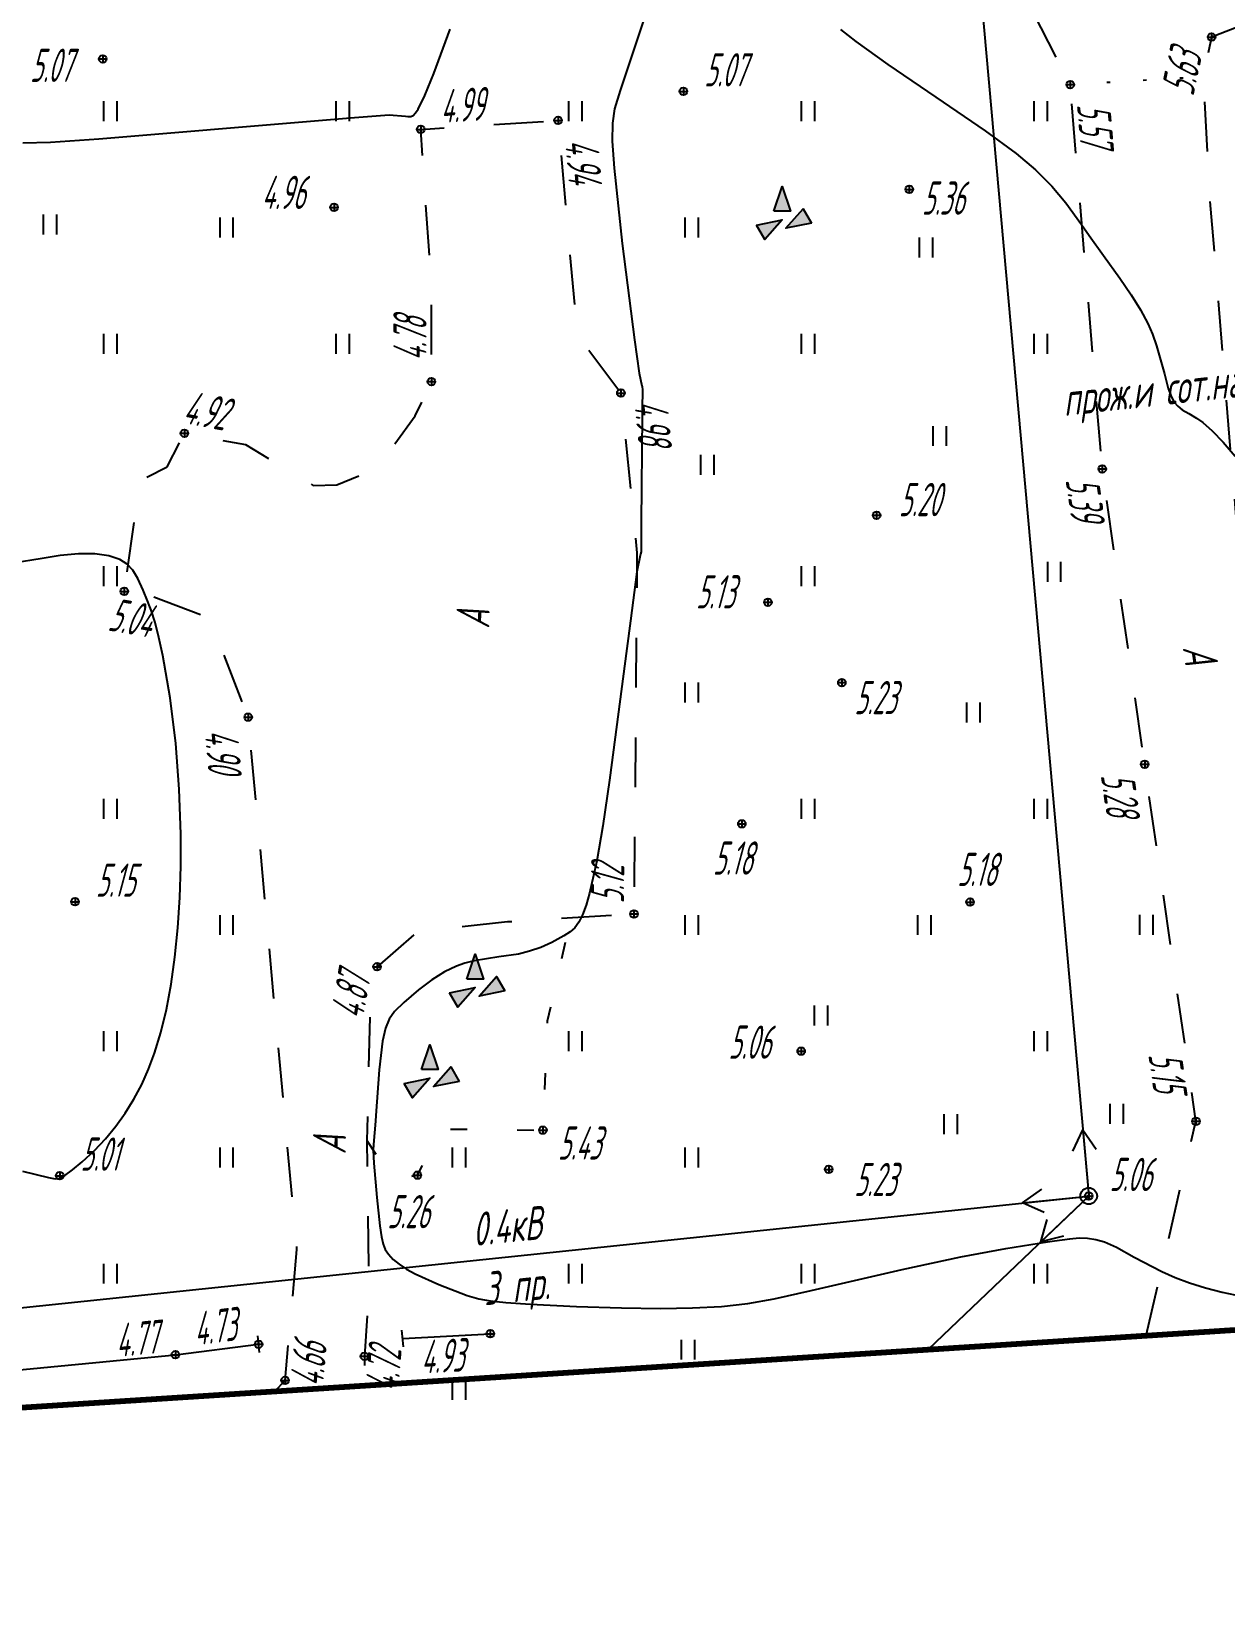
# Model space of a CAD drawing. Extents: x 1233805 to 1234355, y 654698 to 655114.
# Drawn here: x 1234114.02 to 1234149.97, y 654701.92 to 654749.05 of the extents above; entities that cross this region are included whole.
import ezdxf

# ---------------------------------------------------------------- set-up
doc = ezdxf.new("R2010")
doc.units = 0
for name, pattern in [('ИИDash_05_15', [2, 0.5, -1.5]), ('ИИDash_15_15', [3, 1.5, -1.5]), ('ИИDot', [1, 0, -1])]:
    doc.linetypes.add(name, pattern=pattern)
for name, color, linetype, lineweight in [('ИИ_ГОРИЗОНТАЛИ_ОСН', 32, 'Continuous', 25), ('ИИ_ДОРОГИ_АД', 7, 'Continuous', 25), ('ИИ_ЛЭП_НН', 250, 'Continuous', 25), ('ИИ_ОГРАДЫ', 7, 'Continuous', 25), ('ИИ_ОТМЕТКИ', 7, 'Continuous', 25), ('ИИ_СООРУЖЕНИЕ', 7, 'Continuous', 25), ('ИИ_УГОДЬЯ', 7, 'Continuous', 25)]:
    doc.layers.add(name, color=color, linetype=linetype, lineweight=lineweight)
doc.layers.add('Оформление точек', color=7, linetype='Continuous')
doc.styles.add('VNIPISIMPLEXCUR', font='simplex.shx', dxfattribs={"width": 0.8, "oblique": 15})
doc.styles.add('ГОСТ 2.304 КУРСИВ', font='cs_gost2304.shx', dxfattribs={"oblique": 15})
doc.linetypes.add('ИИ054741_6', pattern='A,2,-0.5,[35,3dservice.shx,S=1,R=0,X=0,Y=0],-0.5,2', length=5)

# ---------------------------------------------------------------- blocks, each defined once
blk = doc.blocks.new('ИИ05401')
at = {"color": 0, "linetype": 'Continuous', "lineweight": 25}
for points in [[(-0.4, 1.2), (-0.4, 0)], [(0.4, 1.2), (0.4, 0)]]:
    blk.add_lwpolyline(points, dxfattribs=at)
blk = doc.blocks.new('ИИ05348А')
at = {"linetype": 'Continuous', "lineweight": 25}
for points in [[(-0.542, 0.283), (-0.042, 1.783), (0.458, 0.283)], [(1.732, -0.425), (0.183, -0.742), (1.232, 0.441)], [(-1.588, -0.547), (-0.039, -0.23), (-1.088, -1.413)]]:
    blk.add_hatch(color=0, dxfattribs=at).paths.add_polyline_path(points)
at = {"color": 0, "linetype": 'Continuous', "lineweight": 25, "flags": 128}
for points in [[(-0.542, 0.283), (-0.042, 1.783), (0.458, 0.283), (-0.542, 0.283)], [(1.732, -0.425), (0.183, -0.742), (1.232, 0.441), (1.732, -0.425)], [(-1.588, -0.547), (-0.039, -0.23), (-1.088, -1.413), (-1.588, -0.547)]]:
    blk.add_lwpolyline(points, close=True, dxfattribs=at)
blk = doc.blocks.new('ИИ051144')
at = {"color": 0, "linetype": 'Continuous', "lineweight": 25, "flags": 128}
for points in [[(4, 0), (0, 0)], [(2.775, 0.707), (4, 0), (2.775, -0.707)]]:
    blk.add_lwpolyline(points, dxfattribs=at)
blk = doc.blocks.new('ИИ051081')
at = {"linetype": 'Continuous', "lineweight": 25}
blk.add_hatch(color=0, dxfattribs=at).paths.add_polyline_path([(-0.05, 0, 1), (0.05, 0, 1)])
at = {"color": 0, "linetype": 'Continuous', "lineweight": 25}
for radius in [0.5, 0.05]:
    blk.add_circle((0, 0), radius, dxfattribs=at)
blk = doc.blocks.new('PICKET')
at = {"color": 0, "linetype": 'Continuous', "lineweight": 25}
for p, q in [((-0.23, 0), (0.23, 0)), ((0, 0.23), (0, -0.23))]:
    blk.add_line(p, q, dxfattribs=at)
blk.add_circle((0, 0), 0.23, dxfattribs=at)
at = {"color": 0, "linetype": 'Continuous', "style": 'VNIPISIMPLEXCUR', "oblique": 15, "width": 0.8}
blk.add_attdef('OTMETKA', (1.25, 0.3), '', height=2, dxfattribs=at)
at = {"color": 8, "linetype": 'Continuous', "style": 'VNIPISIMPLEXCUR', "oblique": 15, "width": 0.8, "flags": 1}
blk.add_attdef('NOMER', (1.25, -2.7), '', height=2, dxfattribs=at)

msp = doc.modelspace()

# ---------------------------------------------------------------- linework, layer by layer
at = {"layer": 'ИИ_ГОРИЗОНТАЛИ_ОСН', "flags": 128}
for points, elevation in [([(1234132.692, 654750.115), (1234131.742, 654747.265), (1234131.579, 654746.713), (1234131.513, 654746.285), (1234131.508, 654745.744), (1234131.565, 654744.935), (1234131.809, 654742.666), (1234132.174, 654739.767), (1234132.321, 654738.762), (1234132.403, 654738.373), (1234132.405, 654738.37), (1234132.418, 654738.252), (1234132.413, 654737.699), (1234132.411, 654737.499), (1234132.378, 654734.262), (1234132.381, 654733.404), (1234132.381, 654733.379), (1234132.358, 654733.305), (1234132.345, 654733.274), (1234132.251, 654732.782), (1234132.053, 654731.307), (1234131.947, 654730.47), (1234131.426, 654726.504), (1234131.22, 654725.125), (1234131.041, 654724.078), (1234130.827, 654723.102), (1234130.72, 654722.739), (1234130.61, 654722.448), (1234130.499, 654722.23), (1234130.378, 654722.062), (1234130.242, 654721.935), (1234130.055, 654721.815), (1234129.692, 654721.621), (1234129.355, 654721.47), (1234129.019, 654721.354), (1234128.682, 654721.27), (1234128.098, 654721.182), (1234127.357, 654721.066), (1234127.074, 654720.993), (1234126.818, 654720.904), (1234126.458, 654720.731), (1234126.078, 654720.493), (1234125.68, 654720.193), (1234125.235, 654719.808), (1234124.956, 654719.537), (1234124.795, 654719.312), (1234124.68, 654719.033), (1234124.595, 654718.651), (1234124.492, 654717.781), (1234124.397, 654716.411), (1234124.387, 654716.241), (1234124.326, 654715.532), (1234124.325, 654715.528), (1234124.313, 654715.369), (1234124.333, 654714.978), (1234124.419, 654713.944), (1234124.511, 654713.083), (1234124.56, 654712.757), (1234124.612, 654712.536), (1234124.677, 654712.377), (1234124.772, 654712.234), (1234124.916, 654712.077), (1234125.094, 654711.929), (1234125.312, 654711.782), (1234125.574, 654711.637), (1234126.285, 654711.315), (1234127.142, 654710.993), (1234127.494, 654710.888), (1234127.837, 654710.824), (1234128.309, 654710.774), (1234129.046, 654710.726), (1234130.435, 654710.66), (1234131.789, 654710.616), (1234132.959, 654710.601), (1234133.92, 654710.613), (1234134.799, 654710.661), (1234135.591, 654710.752), (1234136.378, 654710.892), (1234137.492, 654711.142), (1234137.628, 654711.173), (1234140.235, 654711.771), (1234141.999, 654712.152), (1234143.356, 654712.408), (1234144.605, 654712.601), (1234144.816, 654712.63), (1234145.28, 654712.696), (1234145.282, 654712.696), (1234145.558, 654712.725), (1234145.811, 654712.719), (1234146.067, 654712.677), (1234146.323, 654712.6), (1234146.682, 654712.439), (1234147.219, 654712.146), (1234148.044, 654711.707), (1234148.446, 654711.532), (1234148.885, 654711.37), (1234149.36, 654711.221), (1234149.868, 654711.087), (1234150.432, 654710.965)], 5), ([(1234113.773, 654745.695), (1234114.602, 654745.712), (1234116.054, 654745.817), (1234122.665, 654746.363), (1234123.754, 654746.457), (1234124.797, 654746.535), (1234125.287, 654746.5), (1234125.359, 654746.492), (1234125.444, 654746.492), (1234125.512, 654746.522), (1234125.585, 654746.593), (1234125.665, 654746.709), (1234125.869, 654747.116), (1234126.14, 654747.777), (1234126.632, 654749.116)], 5), ([(1234138.378, 654749.107), (1234138.838, 654748.745), (1234139.798, 654748.051), (1234141.245, 654747.068), (1234142.735, 654746.054), (1234143.663, 654745.372), (1234144.247, 654744.879), (1234144.738, 654744.391), (1234145.158, 654743.891), (1234145.629, 654743.233), (1234145.857, 654742.904), (1234146.297, 654742.3), (1234146.788, 654741.624), (1234147.13, 654741.12), (1234147.409, 654740.664), (1234147.625, 654740.25), (1234147.763, 654739.931), (1234147.887, 654739.587), (1234148.124, 654738.741), (1234148.242, 654738.298), (1234148.336, 654738.038), (1234148.422, 654737.886), (1234148.528, 654737.762), (1234148.659, 654737.659), (1234148.86, 654737.542), (1234149.092, 654737.407), (1234149.278, 654737.277), (1234149.564, 654737.026), (1234149.895, 654736.683), (1234150.255, 654736.263)], 5.5), ([(1234113.755, 654714.737), (1234114.537, 654714.537), (1234114.743, 654714.501), (1234114.873, 654714.521), (1234115.038, 654714.606), (1234115.264, 654714.768), (1234115.554, 654715.011), (1234115.924, 654715.355), (1234116.258, 654715.71), (1234116.568, 654716.086), (1234116.853, 654716.483), (1234117.113, 654716.903), (1234117.346, 654717.342), (1234117.554, 654717.802), (1234117.735, 654718.28), (1234117.925, 654718.904), (1234118.091, 654719.598), (1234118.232, 654720.358), (1234118.348, 654721.178), (1234118.437, 654722.055), (1234118.497, 654722.973), (1234118.528, 654723.92), (1234118.529, 654724.875), (1234118.479, 654726.236), (1234118.369, 654727.613), (1234118.2, 654728.982), (1234117.983, 654730.255), (1234117.866, 654730.796), (1234117.749, 654731.248), (1234117.629, 654731.622), (1234117.477, 654732.005), (1234117.426, 654732.13), (1234117.388, 654732.223), (1234117.232, 654732.581), (1234117.084, 654732.824), (1234116.905, 654733.013), (1234116.691, 654733.151), (1234116.362, 654733.26), (1234115.941, 654733.319), (1234115.44, 654733.323), (1234114.896, 654733.272), (1234114.35, 654733.178), (1234113.482, 654733.037)], 5)]:
    msp.add_lwpolyline(points, dxfattribs=dict(at, elevation=elevation))
at = {"layer": 'ИИ_ДОРОГИ_АД', "linetype": 'ИИDash_15_15', "flags": 128}
for points in [[(1234126.689, 654829.676), (1234127.329, 654829.972), (1234126.461, 654834.29), (1234126.777, 654834.512), (1234127.586, 654835.242), (1234127.29, 654837.879), (1234127.963, 654838.038), (1234125.426, 654845.827), (1234121.162, 654859.631), (1234118.578, 654867.881), (1234117.484, 654867.484), (1234116.967, 654867.881), (1234114.14, 654876.439), (1234115.869, 654876.956), (1234115.273, 654879.282), (1234114.57, 654879.467), (1234113.645, 654880.942), (1234113.021, 654884.241), (1234113.94, 654884.788), (1234112.99, 654888.387), (1234114.879, 654888.946), (1234116.065, 654888.425), (1234118.629, 654878.4), (1234120.638, 654871.643), (1234123.012, 654863.843), (1234125.938, 654854.842), (1234128.862, 654845.213), (1234131.822, 654836.098), (1234135.471, 654824.271), (1234140.427, 654806.922), (1234142.885, 654797.638), (1234146.516, 654784.081), (1234150.041, 654771.441), (1234150.666, 654769.382), (1234150.897, 654767.608), (1234151.142, 654764.927), (1234152.168, 654751.971), (1234152.086, 654749.149), (1234150.241, 654749.149), (1234149.545, 654748.878), (1234149.287, 654747.691), (1234149.485, 654744.069), (1234150.31, 654734.021), (1234151.83, 654725.792), (1234152.363, 654719.609), (1234152.756, 654716.684), (1234153.087, 654713.292), (1234153.459, 654712.216), (1234154.038, 654711.513), (1234154.765, 654711.141), (1234155.983, 654711.024), (1234158.109, 654711.076), (1234164.149, 654711.529)], [(1234147.575, 654709.785), (1234149.076, 654716.233), (1234146.255, 654735.876), (1234145.292, 654747.45), (1234143.005, 654751.909), (1234142.493, 654755.437), (1234140.924, 654767.353), (1234139.563, 654776.558), (1234139.176, 654777.253)], [(1234121.354, 654708.107), (1234121.662, 654708.43), (1234122.02, 654712.373), (1234120.553, 654728.402), (1234119.396, 654731.38), (1234117.632, 654732.047), (1234116.822, 654732.19), (1234117.299, 654735.526), (1234118.109, 654735.938), (1234118.633, 654736.949), (1234120.467, 654736.612), (1234122.507, 654735.377), (1234123.218, 654735.396), (1234124.435, 654735.901), (1234125.58, 654737.475), (1234126.067, 654738.505), (1234126.074, 654741.307), (1234125.744, 654746.1), (1234129.879, 654746.37), (1234130.448, 654739.929), (1234131.767, 654738.161), (1234132.252, 654733.35), (1234132.162, 654722.476), (1234128.357, 654722.236), (1234125.631, 654721.936), (1234124.432, 654720.888), (1234124.216, 654719.705), (1234124.126, 654715.66), (1234124.181, 654710.999), (1234124.049, 654709.159), (1234124.062, 654708.281)]]:
    msp.add_lwpolyline(points, dxfattribs=at)
at = {"layer": 'ИИ_ДОРОГИ_АД', "linetype": 'ИИDot', "flags": 128}
msp.add_lwpolyline([(1234145.292, 654747.45), (1234149.287, 654747.691)], dxfattribs=at)
at = {"layer": 'ИИ_ЛЭП_НН', "elevation": -11.67, "flags": 128}
for points in [[(1234104.321, 654887.734), (1234124.425, 654838.815), (1234128.15, 654826.001), (1234133.809, 654802.226), (1234139.478, 654774.055), (1234141.888, 654758.144), (1234145.849, 654713.984)], [(1234098.037, 654708.982), (1234145.849, 654713.984)], [(1234145.849, 654713.984), (1234141.012, 654709.365)]]:
    msp.add_lwpolyline(points, dxfattribs=at)
at = {"layer": 'ИИ_ОГРАДЫ', "linetype": 'ИИ054741_6'}
for points in [[(1234102.459, 654740.735), (1234097.227, 654738.387), (1234096.208, 654733.175), (1234097.331, 654733.001), (1234096.662, 654728.059), (1234097.652, 654727.877), (1234096.728, 654723.046), (1234097.967, 654722.67), (1234097.067, 654717.601), (1234098.013, 654717.426), (1234097.522, 654712.343), (1234098.504, 654712.235), (1234098.457, 654707.375), (1234103.241, 654707.746), (1234118.361, 654709.204), (1234120.863, 654709.521)], [(1234125.201, 654709.694), (1234127.839, 654709.838)]]:
    msp.add_lwpolyline(points, dxfattribs=at)
at = {"layer": 'ИИ_ОГРАДЫ', "flags": 128}
for points in [[(1234125.226, 654709.445), (1234125.176, 654709.943)], [(1234120.887, 654709.272), (1234120.838, 654709.77)]]:
    msp.add_lwpolyline(points, dxfattribs=at)
at = {"layer": 'ИИ_УГОДЬЯ', "linetype": 'ИИDash_05_15', "flags": 128}
msp.add_lwpolyline([(1234124.126, 654715.66), (1234124.878, 654714.488), (1234125.645, 654714.612), (1234126.393, 654716.002), (1234129.423, 654715.967), (1234129.564, 654719.255), (1234130.26, 654722.356)], dxfattribs=at)
at = {"layer": 'Оформление точек', "color": 41, "lineweight": 80}
msp.add_lwpolyline([(1234024.617, 654701.92), (1234177.241, 654711.682), (1234295.345, 654734.761), (1234323.422, 654753.319), (1234327.972, 654819.626), (1234312.866, 654855.488), (1234309.369, 654887.84), (1234283.108, 654912.091), (1234263.065, 654936.588)], dxfattribs=at)

# ---------------------------------------------------------------- block references
at = {"layer": 'ИИ_ЛЭП_НН'}
for xscale, yscale, zscale, rotation in [(0.4999999999999992, 0.4999999999999992, 0.4999999999999992, 95.12524514125566), (0.4999999999999997, 0.4999999999999997, 0.4999999999999997, 185.9728938318803), (0.4999999999999997, 0.4999999999999997, 0.4999999999999997, 223.6825122871154)]:
    msp.add_blockref('ИИ051144', (1234145.849, 654713.984, -11.67), dxfattribs=dict(at, xscale=xscale, yscale=yscale, zscale=zscale, rotation=rotation))
at = {"layer": 'ИИ_ЛЭП_НН', "xscale": 0.5, "yscale": 0.5, "zscale": 0.5}
msp.add_blockref('ИИ051081', (1234145.849, 654713.984, -11.67), dxfattribs=at)
at = {"layer": 'ИИ_ОТМЕТКИ'}
ref = msp.add_blockref('PICKET', (1234149.545, 654748.878, 5.63), dxfattribs=dict(at, xscale=0.5, yscale=0.5, zscale=0.5))
ref.add_attrib('OTMETKA', '5.63', (1234148.996, 654747.078, 5.63), dxfattribs={"layer": '0', "color": 0, "linetype": 'Continuous', "height": 1, "rotation": 77.7335, "style": 'ГОСТ 2.304 КУРСИВ', "oblique": 15, "width": 0.65})
ref = msp.add_blockref('PICKET', (1234116.173, 654748.22, 5.067), dxfattribs=dict(at, xscale=0.5, yscale=0.5, zscale=0.5))
ref.add_attrib('OTMETKA', '5.07', (1234113.987, 654747.529, 5.067), dxfattribs={"layer": '0', "color": 0, "linetype": 'Continuous', "height": 1, "style": 'ГОСТ 2.304 КУРСИВ', "oblique": 15, "width": 0.65})
ref = msp.add_blockref('PICKET', (1234133.65, 654747.244, 5.07), dxfattribs=dict(at, xscale=0.5, yscale=0.5, zscale=0.5))
ref.add_attrib('OTMETKA', '5.07', (1234134.275, 654747.394, 5.07), dxfattribs={"layer": '0', "color": 0, "linetype": 'Continuous', "height": 1, "style": 'ГОСТ 2.304 КУРСИВ', "oblique": 15, "width": 0.65})
ref = msp.add_blockref('PICKET', (1234125.744, 654746.1, 4.986), dxfattribs=dict(at, xscale=0.5, yscale=0.5, zscale=0.5))
ref.add_attrib('OTMETKA', '4.99', (1234126.358, 654746.29, 4.986), dxfattribs={"layer": '0', "color": 0, "linetype": 'Continuous', "height": 1, "rotation": 3.7309, "style": 'ГОСТ 2.304 КУРСИВ', "oblique": 15, "width": 0.65})
ref = msp.add_blockref('PICKET', (1234145.292, 654747.45, 5.565), dxfattribs=dict(at, xscale=0.5, yscale=0.5, zscale=0.5))
ref.add_attrib('OTMETKA', '5.57', (1234145.493, 654746.84, 5.565), dxfattribs={"layer": '0', "color": 0, "linetype": 'Continuous', "height": 1, "rotation": 274.7573, "style": 'ГОСТ 2.304 КУРСИВ', "oblique": 15, "width": 0.65})
ref = msp.add_blockref('PICKET', (1234129.879, 654746.37, 4.943), dxfattribs=dict(at, xscale=0.5, yscale=0.5, zscale=0.5))
ref.add_attrib('OTMETKA', '4.94', (1234130.083, 654745.761, 4.943), dxfattribs={"layer": '0', "color": 0, "linetype": 'Continuous', "height": 1, "rotation": 275.051, "style": 'ГОСТ 2.304 КУРСИВ', "oblique": 15, "width": 0.65})
ref = msp.add_blockref('PICKET', (1234123.137, 654743.752, 4.962), dxfattribs=dict(at, xscale=0.5, yscale=0.5, zscale=0.5))
ref.add_attrib('OTMETKA', '4.96', (1234120.953, 654743.703, 4.962), dxfattribs={"layer": '0', "color": 0, "linetype": 'Continuous', "height": 1, "style": 'ГОСТ 2.304 КУРСИВ', "oblique": 15, "width": 0.65})
ref = msp.add_blockref('PICKET', (1234140.446, 654744.294, 5.356), dxfattribs=dict(at, xscale=0.5, yscale=0.5, zscale=0.5))
ref.add_attrib('OTMETKA', '5.36', (1234140.825, 654743.532, 5.356), dxfattribs={"layer": '0', "color": 0, "linetype": 'Continuous', "height": 1, "style": 'ГОСТ 2.304 КУРСИВ', "oblique": 15, "width": 0.65})
ref = msp.add_blockref('PICKET', (1234126.067, 654738.505, 4.78), dxfattribs=dict(at, xscale=0.5, yscale=0.5, zscale=0.5))
ref.add_attrib('OTMETKA', '4.78', (1234125.919, 654739.13, 4.78), dxfattribs={"layer": '0', "color": 0, "linetype": 'Continuous', "height": 1, "rotation": 89.8554, "style": 'ГОСТ 2.304 КУРСИВ', "oblique": 15, "width": 0.65})
ref = msp.add_blockref('PICKET', (1234131.767, 654738.161, 4.978), dxfattribs=dict(at, xscale=0.5, yscale=0.5, zscale=0.5))
ref.add_attrib('OTMETKA', '4.98', (1234132.166, 654737.9, 4.978), dxfattribs={"layer": '0', "color": 0, "linetype": 'Continuous', "height": 1, "rotation": 275.7654, "style": 'ГОСТ 2.304 КУРСИВ', "oblique": 15, "width": 0.65})
ref = msp.add_blockref('PICKET', (1234118.633, 654736.949, 4.915), dxfattribs=dict(at, xscale=0.5, yscale=0.5, zscale=0.5))
ref.add_attrib('OTMETKA', '4.92', (1234118.549, 654737.258, 4.915), dxfattribs={"layer": '0', "color": 0, "linetype": 'Continuous', "height": 1, "rotation": 349.5931, "style": 'ГОСТ 2.304 КУРСИВ', "oblique": 15, "width": 0.65})
ref = msp.add_blockref('PICKET', (1234146.255, 654735.876, 5.394), dxfattribs=dict(at, xscale=0.5, yscale=0.5, zscale=0.5))
ref.add_attrib('OTMETKA', '5.39', (1234145.148, 654735.544, 5.394), dxfattribs={"layer": '0', "color": 0, "linetype": 'Continuous', "height": 1, "rotation": 278.1728, "style": 'ГОСТ 2.304 КУРСИВ', "oblique": 15, "width": 0.65})
ref = msp.add_blockref('PICKET', (1234139.464, 654734.48, 5.203), dxfattribs=dict(at, xscale=0.5, yscale=0.5, zscale=0.5))
ref.add_attrib('OTMETKA', '5.20', (1234140.133, 654734.453, 5.203), dxfattribs={"layer": '0', "color": 0, "linetype": 'Continuous', "height": 1, "style": 'ГОСТ 2.304 КУРСИВ', "oblique": 15, "width": 0.65})
ref = msp.add_blockref('PICKET', (1234136.193, 654731.863, 5.134), dxfattribs=dict(at, xscale=0.5, yscale=0.5, zscale=0.5))
ref.add_attrib('OTMETKA', '5.13', (1234134.03, 654731.675, 5.134), dxfattribs={"layer": '0', "color": 0, "linetype": 'Continuous', "height": 1, "style": 'ГОСТ 2.304 КУРСИВ', "oblique": 15, "width": 0.65})
ref = msp.add_blockref('PICKET', (1234116.822, 654732.19, 5.04), dxfattribs=dict(at, xscale=0.5, yscale=0.5, zscale=0.5))
ref.add_attrib('OTMETKA', '5.04', (1234116.302, 654731.017, 5.04), dxfattribs={"layer": '0', "color": 0, "linetype": 'Continuous', "height": 1, "rotation": 349.9926, "style": 'ГОСТ 2.304 КУРСИВ', "oblique": 15, "width": 0.65})
ref = msp.add_blockref('PICKET', (1234138.418, 654729.442, 5.23), dxfattribs=dict(at, xscale=0.5, yscale=0.5, zscale=0.5))
ref.add_attrib('OTMETKA', '5.23', (1234138.796, 654728.491, 5.23), dxfattribs={"layer": '0', "color": 0, "linetype": 'Continuous', "height": 1, "style": 'ГОСТ 2.304 КУРСИВ', "oblique": 15, "width": 0.65})
ref = msp.add_blockref('PICKET', (1234120.553, 654728.402, 4.904), dxfattribs=dict(at, xscale=0.5, yscale=0.5, zscale=0.5))
ref.add_attrib('OTMETKA', '4.90', (1234119.237, 654727.99, 4.904), dxfattribs={"layer": '0', "color": 0, "linetype": 'Continuous', "height": 1, "rotation": 275.228, "style": 'ГОСТ 2.304 КУРСИВ', "oblique": 15, "width": 0.65})
ref = msp.add_blockref('PICKET', (1234147.532, 654726.983, 5.284), dxfattribs=dict(at, xscale=0.5, yscale=0.5, zscale=0.5))
ref.add_attrib('OTMETKA', '5.28', (1234146.208, 654726.648, 5.284), dxfattribs={"layer": '0', "color": 0, "linetype": 'Continuous', "height": 1, "rotation": 278.1728, "style": 'ГОСТ 2.304 КУРСИВ', "oblique": 15, "width": 0.65})
ref = msp.add_blockref('PICKET', (1234135.408, 654725.19, 5.177), dxfattribs=dict(at, xscale=0.5, yscale=0.5, zscale=0.5))
ref.add_attrib('OTMETKA', '5.18', (1234134.536, 654723.659, 5.177), dxfattribs={"layer": '0', "color": 0, "linetype": 'Continuous', "height": 1, "style": 'ГОСТ 2.304 КУРСИВ', "oblique": 15, "width": 0.65})
ref = msp.add_blockref('PICKET', (1234132.162, 654722.476, 5.12), dxfattribs=dict(at, xscale=0.5, yscale=0.5, zscale=0.5))
ref.add_attrib('OTMETKA', '5.12', (1234131.862, 654722.791, 5.12), dxfattribs={"layer": '0', "color": 0, "linetype": 'Continuous', "height": 1, "rotation": 89.5264, "style": 'ГОСТ 2.304 КУРСИВ', "oblique": 15, "width": 0.65})
ref = msp.add_blockref('PICKET', (1234142.278, 654722.835, 5.182), dxfattribs=dict(at, xscale=0.5, yscale=0.5, zscale=0.5))
ref.add_attrib('OTMETKA', '5.18', (1234141.889, 654723.318, 5.182), dxfattribs={"layer": '0', "color": 0, "linetype": 'Continuous', "height": 1, "style": 'ГОСТ 2.304 КУРСИВ', "oblique": 15, "width": 0.65})
ref = msp.add_blockref('PICKET', (1234115.34, 654722.845, 5.147), dxfattribs=dict(at, xscale=0.5, yscale=0.5, zscale=0.5))
ref.add_attrib('OTMETKA', '5.15', (1234115.965, 654722.995, 5.147), dxfattribs={"layer": '0', "color": 0, "linetype": 'Continuous', "height": 1, "style": 'ГОСТ 2.304 КУРСИВ', "oblique": 15, "width": 0.65})
ref = msp.add_blockref('PICKET', (1234124.432, 654720.888, 4.87), dxfattribs=dict(at, xscale=0.5, yscale=0.5, zscale=0.5))
ref.add_attrib('OTMETKA', '4.87', (1234124.005, 654719.28, 4.87), dxfattribs={"layer": '0', "color": 0, "linetype": 'Continuous', "height": 1, "rotation": 79.6462, "style": 'ГОСТ 2.304 КУРСИВ', "oblique": 15, "width": 0.65})
ref = msp.add_blockref('PICKET', (1234137.194, 654718.345, 5.055), dxfattribs=dict(at, xscale=0.5, yscale=0.5, zscale=0.5))
ref.add_attrib('OTMETKA', '5.06', (1234135.005, 654718.118, 5.055), dxfattribs={"layer": '0', "color": 0, "linetype": 'Continuous', "height": 1, "style": 'ГОСТ 2.304 КУРСИВ', "oblique": 15, "width": 0.65})
ref = msp.add_blockref('PICKET', (1234149.076, 654716.233, 5.15), dxfattribs=dict(at, xscale=0.5, yscale=0.5, zscale=0.5))
ref.add_attrib('OTMETKA', '5.15', (1234147.64, 654718.235, 5.15), dxfattribs={"layer": '0', "color": 0, "linetype": 'Continuous', "height": 1, "rotation": 278.1728, "style": 'ГОСТ 2.304 КУРСИВ', "oblique": 15, "width": 0.65})
ref = msp.add_blockref('PICKET', (1234129.423, 654715.967, 5.431), dxfattribs=dict(at, xscale=0.5, yscale=0.5, zscale=0.5))
ref.add_attrib('OTMETKA', '5.43', (1234129.87, 654715.079, 5.431), dxfattribs={"layer": '0', "color": 0, "linetype": 'Continuous', "height": 1, "style": 'ГОСТ 2.304 КУРСИВ', "oblique": 15, "width": 0.65})
ref = msp.add_blockref('PICKET', (1234114.879, 654714.596, 5.009), dxfattribs=dict(at, xscale=0.5, yscale=0.5, zscale=0.5))
ref.add_attrib('OTMETKA', '5.01', (1234115.504, 654714.746, 5.009), dxfattribs={"layer": '0', "color": 0, "linetype": 'Continuous', "height": 1, "style": 'ГОСТ 2.304 КУРСИВ', "oblique": 15, "width": 0.65})
ref = msp.add_blockref('PICKET', (1234145.849, 654713.984, 5.06), dxfattribs=dict(at, xscale=0.5, yscale=0.5, zscale=0.5))
ref.add_attrib('OTMETKA', '5.06', (1234146.474, 654714.134, 5.06), dxfattribs={"layer": '0', "color": 0, "linetype": 'Continuous', "height": 1, "style": 'ГОСТ 2.304 КУРСИВ', "oblique": 15, "width": 0.65})
ref = msp.add_blockref('PICKET', (1234125.645, 654714.612, 5.264), dxfattribs=dict(at, xscale=0.5, yscale=0.5, zscale=0.5))
ref.add_attrib('OTMETKA', '5.26', (1234124.736, 654713.014, 5.264), dxfattribs={"layer": '0', "color": 0, "linetype": 'Continuous', "height": 1, "style": 'ГОСТ 2.304 КУРСИВ', "oblique": 15, "width": 0.65})
ref = msp.add_blockref('PICKET', (1234138.025, 654714.787, 5.225), dxfattribs=dict(at, xscale=0.5, yscale=0.5, zscale=0.5))
ref.add_attrib('OTMETKA', '5.23', (1234138.79, 654713.982, 5.225), dxfattribs={"layer": '0', "color": 0, "linetype": 'Continuous', "height": 1, "style": 'ГОСТ 2.304 КУРСИВ', "oblique": 15, "width": 0.65})
ref = msp.add_blockref('PICKET', (1234120.863, 654709.521, 4.732), dxfattribs=dict(at, xscale=0.5, yscale=0.5, zscale=0.5))
ref.add_attrib('OTMETKA', '4.73', (1234118.97, 654709.481, 4.732), dxfattribs={"layer": '0', "color": 0, "linetype": 'Continuous', "height": 1, "rotation": 7.2288, "style": 'ГОСТ 2.304 КУРСИВ', "oblique": 15, "width": 0.65})
ref = msp.add_blockref('PICKET', (1234118.361, 654709.204, 4.773), dxfattribs=dict(at, xscale=0.5, yscale=0.5, zscale=0.5))
ref.add_attrib('OTMETKA', '4.77', (1234116.6, 654709.131, 4.773), dxfattribs={"layer": '0', "color": 0, "linetype": 'Continuous', "height": 1, "rotation": 5.5064, "style": 'ГОСТ 2.304 КУРСИВ', "oblique": 15, "width": 0.65})
ref = msp.add_blockref('PICKET', (1234127.839, 654709.838, 4.927), dxfattribs=dict(at, xscale=0.5, yscale=0.5, zscale=0.5))
ref.add_attrib('OTMETKA', '4.93', (1234125.767, 654708.634, 4.927), dxfattribs={"layer": '0', "color": 0, "linetype": 'Continuous', "height": 1, "rotation": 3.1104, "style": 'ГОСТ 2.304 КУРСИВ', "oblique": 15, "width": 0.65})
ref = msp.add_blockref('PICKET', (1234121.662, 654708.43, 4.658), dxfattribs=dict(at, xscale=0.5, yscale=0.5, zscale=0.5))
ref.add_attrib('OTMETKA', '4.66', (1234122.806, 654708.225, 4.658), dxfattribs={"layer": '0', "color": 0, "linetype": 'Continuous', "height": 1, "rotation": 84.8212, "style": 'ГОСТ 2.304 КУРСИВ', "oblique": 15, "width": 0.65})
ref = msp.add_blockref('PICKET', (1234124.049, 654709.159, 4.719), dxfattribs=dict(at, xscale=0.5, yscale=0.5, zscale=0.5))
ref.add_attrib('OTMETKA', '4.72', (1234125.079, 654708.091, 4.719), dxfattribs={"layer": '0', "color": 0, "linetype": 'Continuous', "height": 1, "rotation": 85.9141, "style": 'ГОСТ 2.304 КУРСИВ', "oblique": 15, "width": 0.65})
at = {"layer": 'ИИ_УГОДЬЯ', "xscale": 0.5, "yscale": 0.5, "zscale": 0.5}
for name, p in [('ИИ05401', (1234116.394, 654746.345)), ('ИИ05401', (1234123.394, 654746.345)), ('ИИ05401', (1234130.394, 654746.345)), ('ИИ05401', (1234137.394, 654746.345)), ('ИИ05401', (1234144.394, 654746.345)), ('ИИ05348А', (1234136.64, 654743.491, -11.67)), ('ИИ05401', (1234114.579, 654742.936)), ('ИИ05401', (1234119.894, 654742.845)), ('ИИ05401', (1234133.894, 654742.845)), ('ИИ05401', (1234140.948, 654742.244)), ('ИИ05401', (1234116.394, 654739.345)), ('ИИ05401', (1234123.394, 654739.345)), ('ИИ05401', (1234137.394, 654739.345)), ('ИИ05401', (1234144.394, 654739.345)), ('ИИ05401', (1234141.354, 654736.568)), ('ИИ05401', (1234134.366, 654735.702)), ('ИИ05401', (1234144.803, 654732.48)), ('ИИ05401', (1234116.394, 654732.345)), ('ИИ05401', (1234137.394, 654732.345)), ('ИИ05401', (1234133.894, 654728.845)), ('ИИ05401', (1234142.37, 654728.239)), ('ИИ05401', (1234116.394, 654725.345)), ('ИИ05401', (1234137.394, 654725.345)), ('ИИ05401', (1234144.394, 654725.345)), ('ИИ05401', (1234119.894, 654721.845)), ('ИИ05401', (1234133.894, 654721.845)), ('ИИ05401', (1234140.894, 654721.845)), ('ИИ05401', (1234147.579, 654721.851)), ('ИИ05348А', (1234127.407, 654720.375, -11.67)), ('ИИ05401', (1234137.787, 654719.119)), ('ИИ05401', (1234116.394, 654718.345)), ('ИИ05401', (1234130.394, 654718.345)), ('ИИ05401', (1234144.394, 654718.345)), ('ИИ05348А', (1234126.037, 654717.648, -11.67)), ('ИИ05401', (1234146.685, 654716.159)), ('ИИ05401', (1234141.684, 654715.848)), ('ИИ05401', (1234119.894, 654714.845)), ('ИИ05401', (1234126.894, 654714.845)), ('ИИ05401', (1234133.894, 654714.845)), ('ИИ05401', (1234116.394, 654711.345)), ('ИИ05401', (1234130.394, 654711.345)), ('ИИ05401', (1234137.394, 654711.345)), ('ИИ05401', (1234144.394, 654711.345)), ('ИИ05401', (1234133.785, 654709.057)), ('ИИ05401', (1234126.894, 654707.845))]:
    msp.add_blockref(name, p, dxfattribs=at)

# ---------------------------------------------------------------- texts
at = {"layer": 'ИИ_ДОРОГИ_АД', "style": 'ГОСТ 2.304 КУРСИВ', "oblique": 15, "width": 0.8}
for rotation, p in [(88.7267, (1234127.809, 654731.058)), (278.1728, (1234148.672, 654730.504)), (88.7267, (1234123.487, 654715.235))]:
    msp.add_text('А', height=1, rotation=rotation, dxfattribs=at).set_placement(p)
at = {"layer": 'ИИ_ЛЭП_НН', "style": 'ГОСТ 2.304 КУРСИВ', "oblique": 15, "width": 0.8}
for s, p in [('0.4кВ', (1234127.334, 654712.473)), ('3 пр.', (1234127.664, 654710.685))]:
    msp.add_text(s, height=1, rotation=5.9729, dxfattribs=at).set_placement(p)
at = {"layer": 'ИИ_СООРУЖЕНИЕ', "style": 'ГОСТ 2.304 КУРСИВ', "oblique": 15, "width": 0.8}
msp.add_text('прож.и сот.на ферме', height=1, rotation=6.2407, dxfattribs=at).set_placement((1234145.115, 654737.464))

doc.saveas('drawing.dxf')
